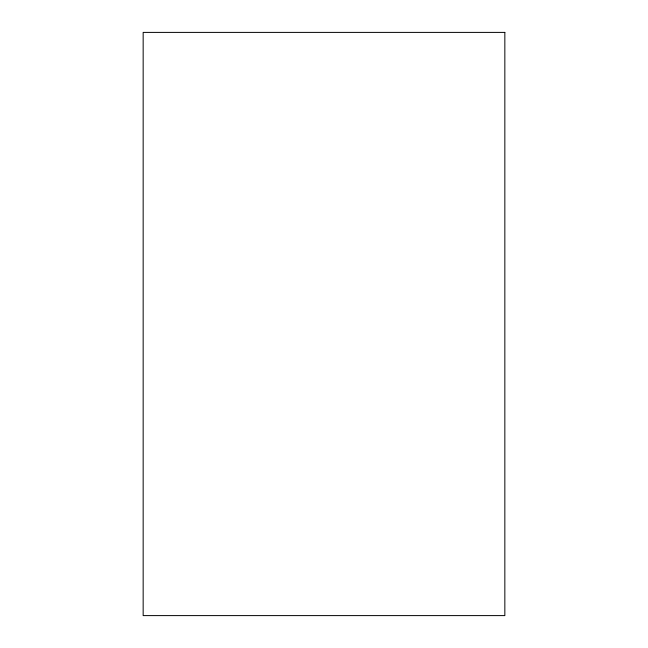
<?xml version="1.0" encoding="UTF-8"?>
<svg xmlns="http://www.w3.org/2000/svg" width="648" height="648" viewBox="0 0 648 648"><rect width="100%" height="100%" fill="white"/><g stroke="black" fill="none" stroke-linecap="round" stroke-linejoin="round"><path stroke-width="0.97" d="M504.841 32.4L143.159 32.4L143.159 615.6L504.841 615.6L504.841 32.4"/></g></svg>
